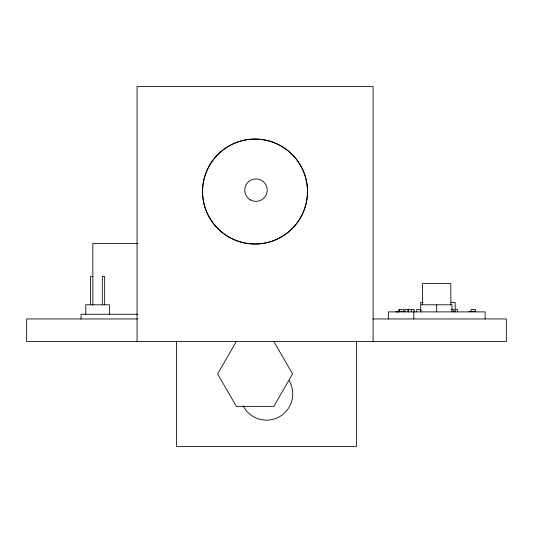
<?xml version="1.0" encoding="UTF-8"?>
<svg xmlns="http://www.w3.org/2000/svg" width="533" height="533" viewBox="0 0 533 533"><rect width="100%" height="100%" fill="white"/><g stroke="black" fill="none" stroke-linecap="round" stroke-linejoin="round"><path stroke-width="0.8" d="M396.272 311.412L396.239 311.885L396.266 311.412L404.627 311.412M236.346 341.453L217.604 373.906L236.346 406.366L273.822 406.366L292.557 373.913L273.822 341.453M137.647 243.421L92.862 243.421L92.862 305.189M92.862 276.474L90.497 276.474L90.497 304.803M423.149 302.444L420.69 302.444L420.69 311.885M451.051 302.444L455.155 302.444L455.155 311.885M421.323 304.803L452.004 304.803L452.004 311.885M421.157 309.526L416.739 309.526L416.739 311.885M451.418 309.526L453.823 309.526L453.823 311.885M455.222 309.526L457.427 309.526L457.427 311.885M468.853 311.412L475.916 311.412M137.647 314.243L81.056 314.243L81.056 318.967M137.561 318.967L26.65 318.967L26.65 341.453L506.35 341.453L506.35 318.967L373.1 318.967M485.137 318.967L485.137 311.885L388.35 311.885L388.35 318.967M475.489 311.885L475.489 309.526L471.072 309.526L471.072 311.885M450.831 304.803L450.831 283.556L422.502 283.556L422.502 304.803M436.667 304.803L436.667 311.885M420.777 309.526L420.777 311.885M414.221 311.885L414.221 309.526L408.338 309.526L408.338 311.885M413.841 311.885L413.841 318.967M411.409 309.526L411.409 311.885M408.012 311.885L408.012 309.526L404.94 309.526L404.94 311.885M403.787 311.885L403.787 309.526L398.804 309.526L398.804 311.885M399.37 309.526L399.37 311.885M397.838 311.412L397.831 311.885M396.359 311.412L396.359 311.885M373.12 341.453L373.12 86.612L137.048 86.612L137.048 341.453M356.444 341.453L356.444 446.387L176.556 446.387L176.556 341.453M109.385 314.243L109.385 304.803L85.78 304.803L85.78 314.243M104.661 304.803L104.661 276.474L102.303 276.474L102.303 304.803M289.219 380.802A26.237 26.237 0 0 1 278.952 417.013A26.237 26.237 0 0 1 243.061 405.7M397.645 311.412L397.758 311.885L397.645 311.412M397.738 311.412L397.685 311.885L397.758 311.412M217.984 228.644A52.467 52.467 0 0 0 305.769 205.125A52.467 52.467 0 0 0 241.509 140.865A52.467 52.467 0 0 0 217.984 228.644M228.597 236.912A52.467 52.467 0 0 0 307.414 191.687A52.467 52.467 0 0 0 228.837 146.042A52.467 52.467 0 0 0 228.597 236.912M250.35 199.888A11.246 11.246 0 0 0 267.213 190.154A11.246 11.246 0 0 0 250.35 180.414A11.246 11.246 0 0 0 250.35 199.888"/></g></svg>
